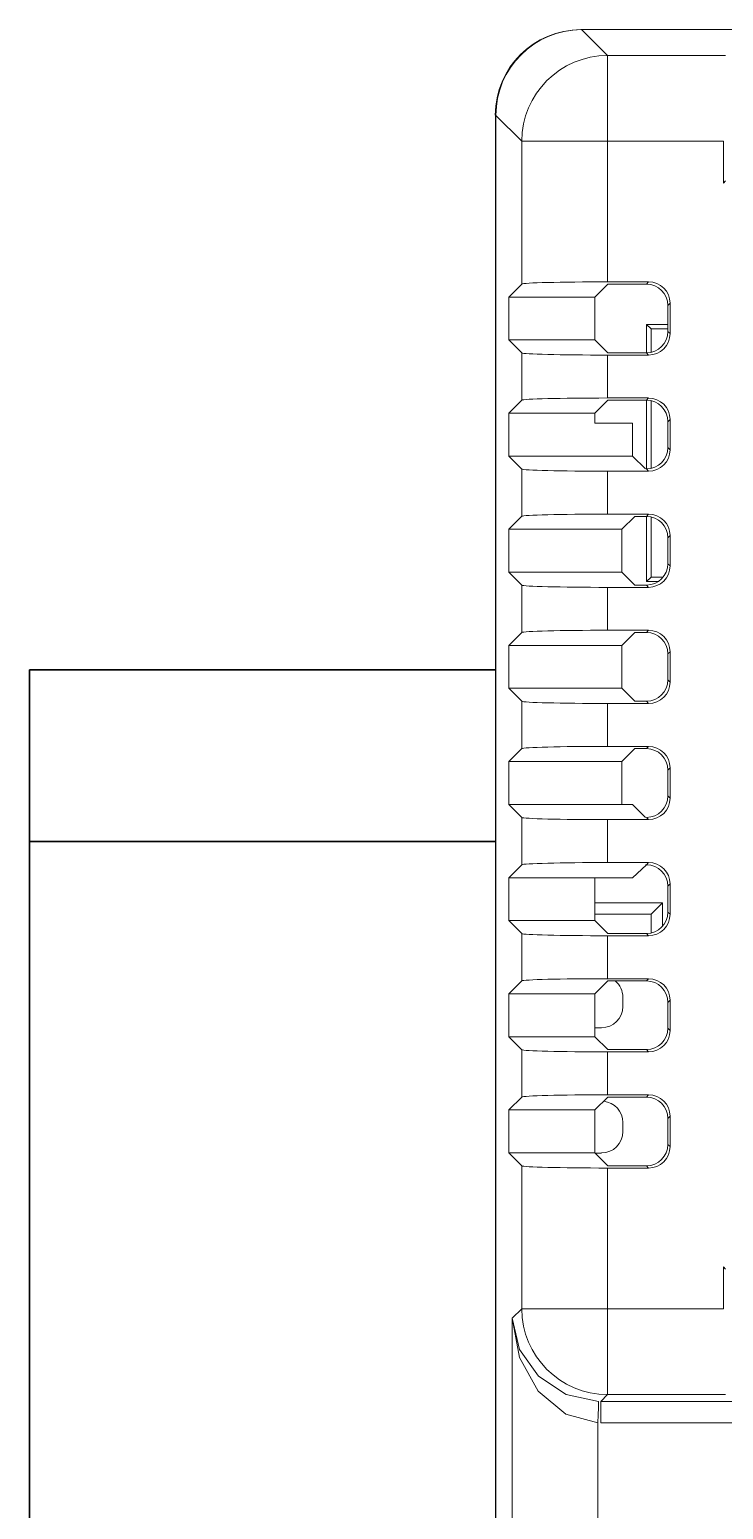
# Model space of a CAD drawing. Header units: millimetres. Extents: x -6000 to 26000, y -6000 to 26000.
# Drawn here: x 146.338 to 148.589, y -4384.457 to -4379.659 of the extents above; entities that cross this region are included whole.
import ezdxf

# ---------------------------------------------------------------- set-up
doc = ezdxf.new("R2010")
doc.units = ezdxf.units.MM
doc.header["$MEASUREMENT"] = 0
doc.layers.add('Чертеж и Рисунок_Ном._пера__21', color=7, linetype='Continuous', lineweight=30)
doc.layers.add('Чертеж и Рисунок_Ном._пера__7', color=7, linetype='Continuous', lineweight=15)

msp = doc.modelspace()

# ---------------------------------------------------------------- linework, layer by layer
at = {"layer": 'Чертеж и Рисунок_Ном._пера__21', "color": 7, "linetype": 'Continuous', "lineweight": 30}
for p, q in [((146.3381, -4381.7357), (147.8508, -4381.7357)), ((146.3381, -4381.7357), (146.3381, -4386.6042)), ((146.3381, -4382.2921), (147.8508, -4382.2921))]:
    msp.add_line(p, q, dxfattribs=at)
at = {"layer": 'Чертеж и Рисунок_Ном._пера__7', "color": 7, "linetype": 'Continuous', "lineweight": 15}
for p, q in [((148.1289, -4379.6594), (148.1268, -4379.6594)), ((148.1289, -4379.6594), (148.2128, -4379.7433)), ((152.2984, -4379.6594), (148.1289, -4379.6594)), ((148.2128, -4379.7433), (148.2128, -4380.0214)), ((148.5958, -4379.7433), (148.2128, -4379.7433)), ((147.8489, -4387.8666), (147.8489, -4379.9372)), ((147.8508, -4379.9375), (147.9347, -4380.0214)), ((147.8508, -4379.9375), (147.8508, -4387.8627)), ((147.9347, -4380.0214), (147.9347, -4380.4843)), ((147.9347, -4380.0214), (148.2128, -4380.0214)), ((148.5887, -4380.0214), (148.2128, -4380.0214)), ((148.2128, -4380.0214), (148.2128, -4380.4772)), ((148.5887, -4380.1575), (148.5887, -4380.0214)), ((148.596, -4380.1502), (148.5887, -4380.1575)), ((147.9347, -4380.4843), (147.8926, -4380.5264)), ((148.214, -4380.4845), (148.1717, -4380.5264)), ((148.2128, -4380.4772), (148.3462, -4380.4772)), ((148.214, -4380.4845), (148.3389, -4380.4845)), ((148.3462, -4380.4772), (148.3389, -4380.4845)), ((148.1717, -4380.5264), (147.8926, -4380.5264)), ((147.8926, -4380.6655), (147.8926, -4380.5264)), ((148.1717, -4380.6655), (148.1717, -4380.5264)), ((148.4157, -4380.5468), (148.4084, -4380.554)), ((148.4084, -4380.554), (148.4084, -4380.6379)), ((148.4157, -4380.5468), (148.4157, -4380.6451)), ((148.3394, -4380.615), (148.4084, -4380.615)), ((148.3394, -4380.7074), (148.3394, -4380.615)), ((148.354, -4380.6296), (148.3394, -4380.615)), ((148.4084, -4380.6296), (148.354, -4380.6296)), ((148.354, -4380.6296), (148.354, -4380.7057)), ((148.4084, -4380.6379), (148.4157, -4380.6451)), ((147.8926, -4380.6655), (147.9347, -4380.7076)), ((147.8926, -4380.6655), (148.1717, -4380.6655)), ((148.1717, -4380.6655), (148.214, -4380.7074)), ((147.9347, -4380.8609), (147.9347, -4380.7076)), ((148.2128, -4380.8538), (148.2128, -4380.7147)), ((148.3462, -4380.7147), (148.2128, -4380.7147)), ((148.3389, -4380.7074), (148.214, -4380.7074)), ((148.3389, -4380.7074), (148.3462, -4380.7147)), ((147.9347, -4380.8609), (147.8926, -4380.903)), ((148.214, -4380.8611), (148.1717, -4380.903)), ((148.2128, -4380.8538), (148.3462, -4380.8538)), ((148.214, -4380.8611), (148.3389, -4380.8611)), ((148.3462, -4380.8538), (148.3389, -4380.8611)), ((148.3394, -4381.0839), (148.3394, -4380.8611)), ((148.354, -4380.8627), (148.354, -4381.0823)), ((148.1717, -4380.903), (147.8926, -4380.903)), ((147.8926, -4381.0421), (147.8926, -4380.903)), ((148.1717, -4380.903), (148.1717, -4380.9352)), ((148.1717, -4380.9352), (148.2942, -4380.9352)), ((148.2942, -4381.0421), (148.2942, -4380.9352)), ((148.4157, -4380.9233), (148.4084, -4380.9306)), ((148.4084, -4380.9306), (148.4084, -4381.0144)), ((148.4157, -4380.9233), (148.4157, -4381.0217)), ((148.4084, -4381.0144), (148.4157, -4381.0217)), ((147.8926, -4381.0421), (147.9347, -4381.0841)), ((147.8926, -4381.0421), (148.2942, -4381.0421)), ((147.9347, -4381.2374), (147.9347, -4381.0841)), ((148.2942, -4381.0421), (148.3365, -4381.0839)), ((148.3365, -4381.0839), (148.3365, -4381.0839)), ((148.3389, -4381.0839), (148.3462, -4381.0912)), ((148.2128, -4381.2303), (148.2128, -4381.0912)), ((148.3462, -4381.0912), (148.2128, -4381.0912)), ((148.2128, -4381.2303), (148.3462, -4381.2303)), ((148.3462, -4381.2303), (148.3389, -4381.2376)), ((147.9347, -4381.2374), (147.8926, -4381.2795)), ((148.259, -4381.2795), (147.8926, -4381.2795)), ((147.8926, -4381.4186), (147.8926, -4381.2795)), ((148.3013, -4381.2376), (148.259, -4381.2795)), ((148.259, -4381.4186), (148.259, -4381.2795)), ((148.3013, -4381.2376), (148.3389, -4381.2376)), ((148.3394, -4381.4491), (148.3394, -4381.2376)), ((148.354, -4381.2393), (148.354, -4381.4345)), ((148.4157, -4381.2999), (148.4084, -4381.3071)), ((148.4084, -4381.3071), (148.4084, -4381.391)), ((148.4157, -4381.2999), (148.4157, -4381.3982)), ((147.8926, -4381.4186), (147.9347, -4381.4607)), ((147.8926, -4381.4186), (148.259, -4381.4186)), ((148.259, -4381.4186), (148.3013, -4381.4605)), ((148.4084, -4381.391), (148.4157, -4381.3982)), ((147.9347, -4381.614), (147.9347, -4381.4607)), ((148.2128, -4381.6069), (148.2128, -4381.4678)), ((148.3462, -4381.4678), (148.2128, -4381.4678)), ((148.3389, -4381.4605), (148.3013, -4381.4605)), ((148.3389, -4381.4605), (148.3462, -4381.4678)), ((148.354, -4381.4345), (148.3394, -4381.4491)), ((148.3771, -4381.4491), (148.3394, -4381.4491)), ((148.354, -4381.4345), (148.3931, -4381.4345)), ((147.9347, -4381.614), (147.8926, -4381.656)), ((148.2128, -4381.6069), (148.3462, -4381.6069)), ((148.3013, -4381.6142), (148.259, -4381.656)), ((148.3013, -4381.6142), (148.3389, -4381.6142)), ((148.3462, -4381.6069), (148.3389, -4381.6142)), ((148.259, -4381.656), (147.8926, -4381.656)), ((147.8926, -4381.7951), (147.8926, -4381.656)), ((148.259, -4381.7951), (148.259, -4381.656)), ((148.4157, -4381.6764), (148.4084, -4381.6837)), ((148.4084, -4381.6837), (148.4084, -4381.7675)), ((148.4157, -4381.6764), (148.4157, -4381.7748)), ((147.8926, -4381.7951), (147.9347, -4381.8372)), ((147.8926, -4381.7951), (148.259, -4381.7951)), ((148.259, -4381.7951), (148.3013, -4381.837)), ((148.4084, -4381.7675), (148.4157, -4381.7748)), ((147.9347, -4381.9905), (147.9347, -4381.8372)), ((148.2128, -4381.9834), (148.2128, -4381.8443)), ((148.3462, -4381.8443), (148.2128, -4381.8443)), ((148.3389, -4381.837), (148.3013, -4381.837)), ((148.3389, -4381.837), (148.3462, -4381.8443)), ((147.9347, -4381.9905), (147.8926, -4382.0326)), ((148.2128, -4381.9834), (148.3462, -4381.9834)), ((148.3013, -4381.9907), (148.259, -4382.0326)), ((148.3013, -4381.9907), (148.3389, -4381.9907)), ((148.3462, -4381.9834), (148.3389, -4381.9907)), ((148.259, -4382.0326), (147.8926, -4382.0326)), ((147.8926, -4382.1717), (147.8926, -4382.0326)), ((148.259, -4382.0326), (148.259, -4382.1717)), ((148.4157, -4382.053), (148.4084, -4382.0602)), ((148.4084, -4382.0602), (148.4084, -4382.1441)), ((148.4157, -4382.053), (148.4157, -4382.1513)), ((148.4084, -4382.1441), (148.4157, -4382.1513)), ((147.8926, -4382.1717), (147.9347, -4382.2138)), ((147.8926, -4382.1717), (148.259, -4382.1717)), ((148.2942, -4382.1717), (148.259, -4382.1717)), ((148.2942, -4382.1717), (148.3365, -4382.2136)), ((147.9347, -4382.3671), (147.9347, -4382.2138)), ((148.2128, -4382.36), (148.2128, -4382.2209)), ((148.3462, -4382.2209), (148.2128, -4382.2209)), ((148.3365, -4382.2136), (148.3365, -4382.2136)), ((148.3389, -4382.2136), (148.3462, -4382.2209)), ((147.9347, -4382.3671), (147.8926, -4382.4091)), ((148.2128, -4382.36), (148.3462, -4382.36)), ((148.3389, -4382.3672), (148.2942, -4382.4091)), ((148.3365, -4382.3672), (148.3389, -4382.3672)), ((148.3462, -4382.36), (148.3389, -4382.3673)), ((148.1717, -4382.4091), (147.8926, -4382.4091)), ((147.8926, -4382.5482), (147.8926, -4382.4091)), ((148.1717, -4382.4091), (148.2942, -4382.4091)), ((148.1717, -4382.5482), (148.1717, -4382.4091)), ((148.4157, -4382.4295), (148.4084, -4382.4368)), ((148.4157, -4382.4295), (148.4157, -4382.5279)), ((148.4084, -4382.4368), (148.4084, -4382.5206)), ((148.1717, -4382.4905), (148.3912, -4382.4905)), ((148.1717, -4382.5269), (148.3548, -4382.5269)), ((148.3912, -4382.4905), (148.3548, -4382.5269)), ((148.3548, -4382.5269), (148.3548, -4382.5883)), ((148.3912, -4382.4905), (148.3912, -4382.5664)), ((148.4084, -4382.5206), (148.4157, -4382.5279)), ((147.8926, -4382.5482), (148.1717, -4382.5482)), ((147.8926, -4382.5482), (147.9347, -4382.5903)), ((148.1717, -4382.5482), (148.214, -4382.5901)), ((147.9347, -4382.7436), (147.9347, -4382.5903)), ((148.2128, -4382.7365), (148.2128, -4382.5974)), ((148.3462, -4382.5974), (148.2128, -4382.5974)), ((148.3389, -4382.5901), (148.214, -4382.5901)), ((148.3389, -4382.5901), (148.3462, -4382.5974)), ((147.9347, -4382.7436), (147.8926, -4382.7857)), ((148.214, -4382.7438), (148.1717, -4382.7857)), ((148.2128, -4382.7365), (148.3462, -4382.7365)), ((148.214, -4382.7438), (148.3389, -4382.7438)), ((148.3462, -4382.7365), (148.3389, -4382.7438)), ((148.1717, -4382.7857), (147.8926, -4382.7857)), ((147.8926, -4382.9248), (147.8926, -4382.7857)), ((148.1717, -4382.9248), (148.1717, -4382.7857)), ((148.2626, -4382.8262), (148.2626, -4382.7969)), ((148.4157, -4382.8061), (148.4084, -4382.8133)), ((148.4084, -4382.8133), (148.4084, -4382.8971)), ((148.4157, -4382.8061), (148.4157, -4382.9044)), ((148.1931, -4382.8957), (148.1717, -4382.8957)), ((148.4084, -4382.8971), (148.4157, -4382.9044)), ((147.8926, -4382.9248), (147.9347, -4382.9668)), ((147.8926, -4382.9248), (148.1717, -4382.9248)), ((148.1717, -4382.9248), (148.214, -4382.9667)), ((147.9347, -4383.1202), (147.9347, -4382.9668)), ((148.2128, -4383.1131), (148.2128, -4382.9739)), ((148.3462, -4382.9739), (148.2128, -4382.9739)), ((148.3389, -4382.9667), (148.214, -4382.9667)), ((148.3389, -4382.9667), (148.3462, -4382.9739)), ((147.9347, -4383.1202), (147.8926, -4383.1622)), ((148.214, -4383.1203), (148.1717, -4383.1622)), ((148.2128, -4383.1131), (148.3462, -4383.1131)), ((148.214, -4383.1203), (148.3389, -4383.1203)), ((148.3462, -4383.1131), (148.3389, -4383.1203)), ((148.1717, -4383.1622), (147.8926, -4383.1622)), ((147.8926, -4383.3013), (147.8926, -4383.1622)), ((148.1717, -4383.3013), (148.1717, -4383.1622)), ((148.4157, -4383.1826), (148.4084, -4383.1899)), ((148.4084, -4383.1899), (148.4084, -4383.2737)), ((148.4157, -4383.1826), (148.4157, -4383.281)), ((148.2626, -4383.2323), (148.2626, -4383.203)), ((148.4084, -4383.2737), (148.4157, -4383.281)), ((147.8926, -4383.3013), (147.9347, -4383.3434)), ((147.8926, -4383.3013), (148.1717, -4383.3013)), ((147.9347, -4383.3434), (147.9347, -4383.8068)), ((148.1717, -4383.3013), (148.214, -4383.3432)), ((148.1931, -4383.3018), (148.1721, -4383.3018)), ((148.3389, -4383.3432), (148.214, -4383.3432)), ((148.3389, -4383.3432), (148.3462, -4383.3505)), ((148.2128, -4383.3505), (148.2128, -4383.8068)), ((148.3462, -4383.3505), (148.2128, -4383.3505)), ((148.5887, -4383.6707), (148.5887, -4383.8068)), ((148.5887, -4383.6707), (148.596, -4383.678)), ((147.9347, -4383.8068), (147.9038, -4383.8377)), ((148.2128, -4383.8068), (147.9347, -4383.8068)), ((148.5887, -4383.8068), (148.2128, -4383.8068)), ((148.2128, -4383.8068), (148.2128, -4384.0849)), ((147.9038, -4383.8377), (147.9038, -4387.8097)), ((148.2128, -4384.0849), (148.1907, -4384.107)), ((148.1907, -4384.107), (152.2365, -4384.107)), ((148.1907, -4384.1765), (148.1907, -4384.107)), ((148.2128, -4384.0849), (148.5958, -4384.0849)), ((148.1819, -4387.8097), (148.1819, -4384.1764)), ((148.1907, -4384.1765), (152.2365, -4384.1765))]:
    msp.add_line(p, q, dxfattribs=at)
at = {"layer": 'Чертеж и Рисунок_Ном._пера__7', "color": 7, "linetype": 'Continuous', "lineweight": 15, "flags": 128}
for points in [[(147.9038, -4383.8377), (147.9277, -4383.9391), (147.989, -4384.0256), (148.0787, -4384.0844), (148.1836, -4384.1069)], [(148.1819, -4384.1764), (148.0771, -4384.1481), (147.9877, -4384.0741), (147.927, -4383.9653), (147.9038, -4383.8377)], [(148.1836, -4384.1069), (148.1831, -4384.1279), (148.1825, -4384.1512), (148.1819, -4384.1764)]]:
    msp.add_lwpolyline(points, dxfattribs=at)
at = {"layer": 'Чертеж и Рисунок_Ном._пера__7', "color": 7, "linetype": 'Continuous', "lineweight": 15}
for centre, start, end in [((148.213, -4380.0216), 90.0461, 179.9539), ((148.213, -4383.8066), 180.0461, 269.9539)]:
    msp.add_arc(centre, 0.2783, start, end, dxfattribs=at)
for centre, major_axis, ratio, start_param, end_param in [((148.1275, -4379.9379), (0.1973, -0.1973), 0.997265, 2.360303, 3.922882), ((148.1291, -4379.9377), (-0.1969, 0.1969), 0.999315, 5.498815, 7.067556), ((148.2128, -4380.4845), (0.2782, 0), 0.026186, 1.570796, 3.115413), ((148.3388, -4380.5541), (-0.0492, -0.0492), 0.999315, 2.357222, 3.925963), ((148.3461, -4380.5468), (-0.0492, -0.0492), 0.999315, 2.357222, 3.925963), ((148.3388, -4380.6378), (0.0492, -0.0492), 0.999315, 5.498815, 7.067556), ((148.3461, -4380.6451), (0.0492, -0.0492), 0.999315, 5.498815, 7.067556), ((148.2128, -4380.7074), (0.2782, 0), 0.026186, 3.167773, 4.712389), ((148.2128, -4380.8611), (0.2782, 0), 0.026186, 1.570796, 3.115413), ((148.3388, -4380.9306), (-0.0492, -0.0492), 0.999315, 2.357222, 3.925963), ((148.3461, -4380.9234), (-0.0492, -0.0492), 0.999315, 2.357222, 3.925963), ((148.3388, -4381.0144), (0.0492, -0.0492), 0.999315, 5.498815, 7.067556), ((148.3461, -4381.0216), (0.0492, -0.0492), 0.999315, 5.498815, 7.067556), ((148.2128, -4381.0839), (0.2782, 0), 0.026186, 3.167773, 4.712389), ((148.2128, -4381.2376), (0.2782, 0), 0.026186, 1.570796, 3.115413), ((148.3461, -4381.2999), (-0.0492, -0.0492), 0.999315, 2.357222, 3.925963), ((148.3388, -4381.3072), (-0.0492, -0.0492), 0.999315, 2.357222, 3.925963), ((148.3388, -4381.3909), (0.0492, -0.0492), 0.999315, 5.498815, 7.067556), ((148.3461, -4381.3982), (0.0492, -0.0492), 0.999315, 5.498815, 7.067556), ((148.2128, -4381.4605), (0.2782, 0), 0.026186, 3.167773, 4.712389), ((148.2128, -4381.6142), (0.2782, 0), 0.026186, 1.570796, 3.115413), ((148.3388, -4381.6837), (-0.0492, -0.0492), 0.999315, 2.357222, 3.925963), ((148.3461, -4381.6765), (-0.0492, -0.0492), 0.999315, 2.357222, 3.925963), ((148.3388, -4381.7675), (0.0492, -0.0492), 0.999315, 5.498815, 7.067556), ((148.3461, -4381.7747), (0.0492, -0.0492), 0.999315, 5.498815, 7.067556), ((148.2128, -4381.837), (0.2782, 0), 0.026186, 3.167773, 4.712389), ((148.2128, -4381.9907), (0.2782, 0), 0.026186, 1.570796, 3.115413), ((148.3388, -4382.0603), (-0.0492, -0.0492), 0.999315, 2.357222, 3.925963), ((148.3461, -4382.053), (-0.0492, -0.0492), 0.999315, 2.357222, 3.925963), ((148.3388, -4382.144), (0.0492, -0.0492), 0.999315, 5.498815, 7.067556), ((148.3461, -4382.1513), (0.0492, -0.0492), 0.999315, 5.498815, 7.067556), ((148.2128, -4382.2136), (0.2782, 0), 0.026186, 3.167773, 4.712389), ((148.2128, -4382.3673), (0.2782, 0), 0.026186, 1.570796, 3.115413), ((148.3388, -4382.4368), (-0.0492, -0.0492), 0.999315, 2.357222, 3.925963), ((148.3461, -4382.4296), (-0.0492, -0.0492), 0.999315, 2.357222, 3.925963), ((148.3388, -4382.5206), (0.0492, -0.0492), 0.999315, 5.498815, 7.067556), ((148.3461, -4382.5278), (0.0492, -0.0492), 0.999315, 5.498815, 7.067556), ((148.2128, -4382.5901), (0.2782, 0), 0.026186, 3.167773, 4.712389), ((148.2128, -4382.7438), (0.2782, 0), 0.026186, 1.570796, 3.115413), ((148.1929, -4382.7971), (-0.0493, -0.0493), 0.997265, 2.360303, 3.22567), ((148.3388, -4382.8134), (-0.0492, -0.0492), 0.999315, 2.357222, 3.925963), ((148.3461, -4382.8061), (-0.0492, -0.0492), 0.999315, 2.357222, 3.925963), ((148.1929, -4382.8261), (0.0493, -0.0493), 0.997265, 5.501896, 7.064475), ((148.3388, -4382.8971), (0.0492, -0.0492), 0.999315, 5.498815, 7.067556), ((148.3461, -4382.9044), (0.0492, -0.0492), 0.999315, 5.498815, 7.067556), ((148.2128, -4382.9667), (0.2782, 0), 0.026186, 3.167773, 4.712389), ((148.2128, -4383.1204), (0.2782, 0), 0.026186, 1.570796, 3.115413), ((148.1929, -4383.2032), (-0.0493, -0.0493), 0.997265, 2.360303, 3.81945), ((148.3388, -4383.1899), (-0.0492, -0.0492), 0.999315, 2.357222, 3.925963), ((148.3461, -4383.1826), (-0.0492, -0.0492), 0.999315, 2.357222, 3.925963), ((148.1929, -4383.2321), (0.0493, -0.0493), 0.997265, 5.501896, 7.064475), ((148.3388, -4383.2736), (0.0492, -0.0492), 0.999315, 5.498815, 7.067556), ((148.3461, -4383.2809), (0.0492, -0.0492), 0.999315, 5.498815, 7.067556), ((148.2128, -4383.3432), (0.2782, 0), 0.026186, 3.167773, 4.712389)]:
    msp.add_ellipse(centre, major_axis=major_axis, ratio=ratio, start_param=start_param, end_param=end_param, dxfattribs=at)

doc.saveas('drawing.dxf')
